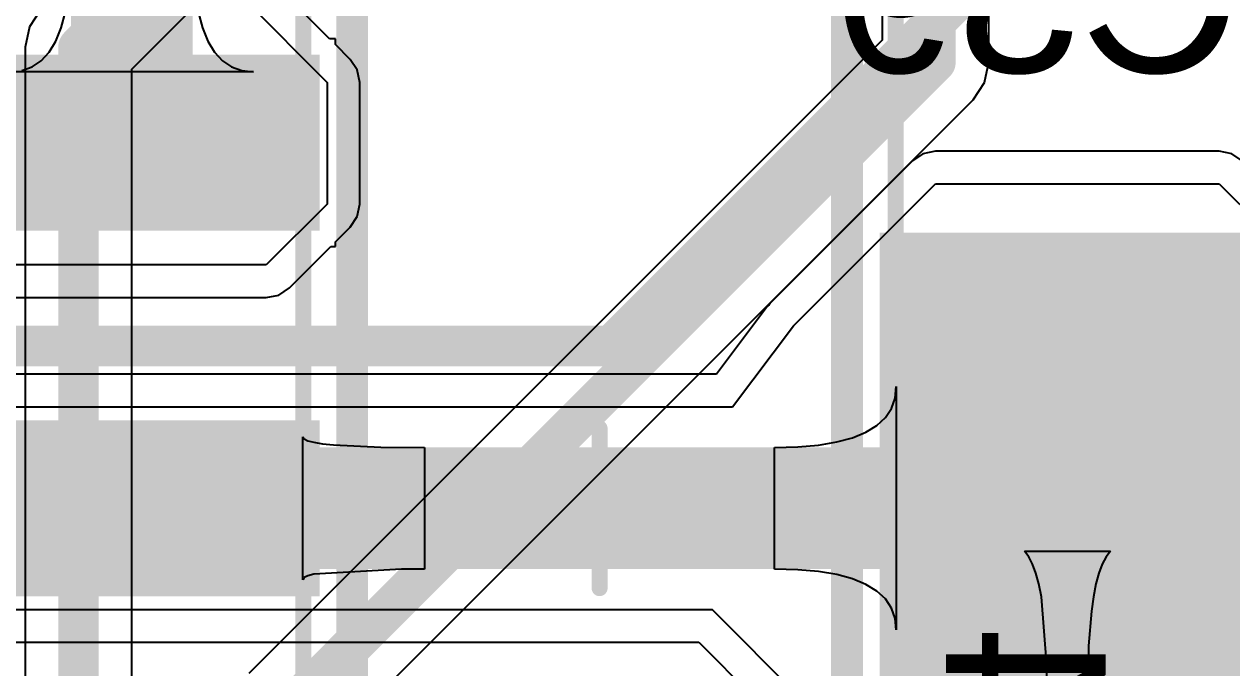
# Model space of a CAD drawing. Header units: inches. Extents: x 1.37 to 4.6, y 1.74 to 5.29.
# Drawn here: x 3.6903 to 3.9881, y 4.1407 to 4.2994 of the extents above; entities that cross this region are included whole.
import ezdxf

# ---------------------------------------------------------------- set-up
doc = ezdxf.new("R2010")
doc.units = ezdxf.units.IN
doc.header["$MEASUREMENT"] = 0
for name, color, linetype in [('BottomLayer', 5, 'Continuous'), ('BottomOverlay', 54, 'Continuous'), ('BottomPaste', 16, 'Continuous'), ('BottomSolder', 6, 'Continuous'), ('Mechanical13', 56, 'Continuous'), ('Mechanical15', 56, 'Continuous'), ('TopLayer', 1, 'Continuous')]:
    doc.layers.add(name, color=color, linetype=linetype)
doc.styles.add('Arial', font='', dxfattribs={"height": 0.2})
doc.styles.get('Arial').set_extended_font_data('Arial')

# ---------------------------------------------------------------- blocks, each defined once
blk = doc.blocks.new('AMS1117_5V_SOT223_B_14')
at = {"layer": 'BottomLayer'}
for points in [[(-0.07303, 0.10787), (-0.07303, 0.07244), (-0.15768, 0.07244), (-0.15768, 0.10787)], [(0.15768, 0.06398), (0.15768, -0.06398), (0.07303, -0.06398), (0.07303, 0.06398)], [(-0.07303, 0.01772), (-0.07303, -0.01772), (-0.15768, -0.01772), (-0.15768, 0.01772)]]:
    blk.add_hatch(color=5, dxfattribs=at).paths.add_polyline_path(points)
at = {"layer": 'BottomPaste'}
for points in [[(-0.07303, 0.10787), (-0.07303, 0.07244), (-0.15768, 0.07244), (-0.15768, 0.10787)], [(0.15768, 0.06398), (0.15768, -0.06398), (0.07303, -0.06398), (0.07303, 0.06398)], [(-0.07303, 0.01772), (-0.07303, -0.01772), (-0.15768, -0.01772), (-0.15768, 0.01772)]]:
    blk.add_hatch(color=16, dxfattribs=at).paths.add_polyline_path(points)
at = {"layer": 'BottomSolder'}
for points in [[(-0.06903, 0.11187), (-0.06903, 0.06844), (-0.16168, 0.06844), (-0.16168, 0.11187)], [(0.16168, 0.06798), (0.16168, -0.06798), (0.06903, -0.06798), (0.06903, 0.06798)], [(-0.06903, 0.02172), (-0.06903, -0.02172), (-0.16168, -0.02172), (-0.16168, 0.02172)]]:
    blk.add_hatch(color=6, dxfattribs=at).paths.add_polyline_path(points)
at = {"layer": 'BottomOverlay', "const_width": 0.00787}
for points in [[(-0.06102, -0.13189), (-0.06102, 0.13189)], [(0.06102, -0.13189), (0.06102, 0.13189)]]:
    blk.add_lwpolyline(points, dxfattribs=at)
at = {"layer": 'Mechanical13', "const_width": 0.00394}
for points in [[(-0.07303, -0.13209), (-0.07303, 0.13209)], [(0.07303, -0.13209), (0.07303, 0.13209)]]:
    blk.add_lwpolyline(points, dxfattribs=at)
at = {"layer": 'Mechanical15', "const_width": 0.00394}
for points in [[(0, -0.01969), (0, 0.01969)], [(-0.01969, 0), (0.01969, 0)]]:
    blk.add_lwpolyline(points, dxfattribs=at)
at = {"layer": 'Mechanical15', "const_width": 0.00197}
for points in [[(-0.00098, 0.01969, 1), (0.00098, 0.01969, 1)], [(-0.02067, 0, 1), (-0.0187, 0, 1)], [(0.0187, 0, 1), (0.02067, 0, 1)], [(-0.00098, -0.01969, 1), (0.00098, -0.01969, 1)]]:
    blk.add_lwpolyline(points, format="xyb", close=True, dxfattribs=at)

msp = doc.modelspace()

# ---------------------------------------------------------------- linework, layer by layer
at = {"layer": 'BottomLayer'}
for p, q in [((3.76561, 4.29575), (3.75385, 4.3075)), ((3.745, 4.305), (3.765, 4.285)), ((3.69944, 4.29848), (3.70049, 4.30239)), ((3.73319, 4.30239), (3.73424, 4.29848)), ((3.69809, 4.29516), (3.69944, 4.29848)), ((3.73424, 4.29848), (3.73559, 4.29516)), ((3.69644, 4.29245), (3.69809, 4.29516)), ((3.73559, 4.29516), (3.73724, 4.29245)), ((3.76704, 4.29575), (3.76561, 4.29575)), ((3.76704, 4.29432), (3.76704, 4.29575)), ((3.69449, 4.29034), (3.69644, 4.29245)), ((3.73724, 4.29245), (3.73919, 4.29034)), ((3.77068, 4.29068), (3.76704, 4.29432)), ((3.68969, 4.28794), (3.69224, 4.28884)), ((3.69224, 4.28884), (3.69449, 4.29034)), ((3.73919, 4.29034), (3.74144, 4.28884)), ((3.74144, 4.28884), (3.74399, 4.28794)), ((3.77242, 4.28807), (3.77068, 4.29068)), ((3.77068, 4.29068), (3.77068, 4.29068)), ((3.74684, 4.28763), (3.68684, 4.28763)), ((3.74399, 4.28794), (3.74684, 4.28763)), ((3.77303, 4.285), (3.77242, 4.28807)), ((3.765, 4.285), (3.765, 4.255)), ((3.77303, 4.255), (3.77303, 4.285)), ((3.77303, 4.285), (3.77303, 4.285)), ((3.915, 4.26803), (3.91193, 4.26742)), ((3.985, 4.26803), (3.915, 4.26803)), ((3.915, 4.26803), (3.915, 4.26803)), ((3.98807, 4.26742), (3.985, 4.26803)), ((3.90932, 4.26568), (3.87432, 4.23068)), ((3.91193, 4.26742), (3.90932, 4.26568)), ((3.90932, 4.26568), (3.90932, 4.26568)), ((3.99068, 4.26568), (3.98807, 4.26742)), ((3.88, 4.225), (3.915, 4.26)), ((3.915, 4.26), (3.985, 4.26)), ((3.985, 4.26), (4.015, 4.23)), ((3.765, 4.255), (3.75, 4.24)), ((3.77242, 4.25193), (3.77303, 4.255)), ((3.77068, 4.24932), (3.77242, 4.25193)), ((3.76704, 4.24568), (3.77068, 4.24932)), ((3.75568, 4.23432), (3.76592, 4.24457)), ((3.76592, 4.24457), (3.76704, 4.24457)), ((3.76704, 4.24457), (3.76704, 4.24568)), ((3.75, 4.24), (3.68, 4.24)), ((3.68, 4.23197), (3.75, 4.23197)), ((3.75, 4.23197), (3.75307, 4.23258)), ((3.75307, 4.23258), (3.75568, 4.23432)), ((3.87358, 4.22982), (3.86099, 4.21303)), ((3.874, 4.2302), (3.87358, 4.22982)), ((3.87432, 4.23068), (3.874, 4.2302)), ((3.865, 4.205), (3.88, 4.225)), ((3.86099, 4.21303), (3.67333, 4.21303)), ((3.90505, 4.20715), (3.90535, 4.21)), ((3.90535, 4.21), (3.90535, 4.15)), ((3.90415, 4.2046), (3.90505, 4.20715)), ((3.67, 4.205), (3.865, 4.205)), ((3.90055, 4.2004), (3.90265, 4.20235)), ((3.90265, 4.20235), (3.90415, 4.2046)), ((3.89785, 4.19875), (3.90055, 4.2004)), ((3.75904, 4.1624), (3.75904, 4.1976)), ((3.75904, 4.1976), (3.75934, 4.1971)), ((3.75934, 4.1971), (3.76024, 4.19666)), ((3.76024, 4.19666), (3.76174, 4.19627)), ((3.76174, 4.19627), (3.76384, 4.19593)), ((3.88615, 4.1956), (3.89065, 4.19635)), ((3.89065, 4.19635), (3.89455, 4.1974)), ((3.89455, 4.1974), (3.89785, 4.19875)), ((3.76384, 4.19593), (3.76654, 4.19565)), ((3.76654, 4.19565), (3.77824, 4.1951)), ((3.77824, 4.1951), (3.78904, 4.195)), ((3.78904, 4.195), (3.78904, 4.165)), ((3.87535, 4.195), (3.88105, 4.19515)), ((3.87535, 4.165), (3.87535, 4.195)), ((3.88105, 4.19515), (3.88615, 4.1956)), ((3.938, 4.16805), (3.93694, 4.1694)), ((3.93694, 4.1694), (3.95816, 4.1694)), ((3.95816, 4.1694), (3.9571, 4.16805)), ((3.93896, 4.16626), (3.938, 4.16805)), ((3.9571, 4.16805), (3.95614, 4.16626)), ((3.76174, 4.16373), (3.76024, 4.16334)), ((3.78334, 4.16497), (3.76174, 4.16373)), ((3.78904, 4.165), (3.78334, 4.16497)), ((3.88105, 4.16485), (3.87535, 4.165)), ((3.88615, 4.1644), (3.88105, 4.16485)), ((3.89065, 4.16365), (3.88615, 4.1644)), ((3.89455, 4.1626), (3.89065, 4.16365)), ((3.9398, 4.16402), (3.93896, 4.16626)), ((3.94053, 4.16134), (3.9398, 4.16402)), ((3.9553, 4.16402), (3.95457, 4.16134)), ((3.95614, 4.16626), (3.9553, 4.16402)), ((3.75934, 4.1629), (3.75904, 4.1624)), ((3.76024, 4.16334), (3.75934, 4.1629)), ((3.89785, 4.16125), (3.89455, 4.1626)), ((3.90055, 4.1596), (3.89785, 4.16125)), ((3.94115, 4.1582), (3.94053, 4.16134)), ((3.95457, 4.16134), (3.95395, 4.1582)), ((3.90265, 4.15765), (3.90055, 4.1596)), ((3.90415, 4.1554), (3.90265, 4.15765)), ((3.94249, 4.14122), (3.94115, 4.1582)), ((3.95395, 4.1582), (3.95345, 4.15463)), ((3.86, 4.155), (3.67, 4.155)), ((3.89, 4.125), (3.86, 4.155)), ((3.90505, 4.15285), (3.90415, 4.1554)), ((3.95345, 4.15463), (3.95277, 4.14613)), ((3.90535, 4.15), (3.90505, 4.15285)), ((3.67333, 4.14697), (3.85667, 4.14697)), ((3.85667, 4.14697), (3.88432, 4.11932)), ((3.95277, 4.14613), (3.95255, 4.13586)), ((3.94255, 4.13586), (3.94249, 4.14122))]:
    msp.add_line(p, q, dxfattribs=at)
for points, const_width in [([(3.71684, 4.27016), (3.71684, 4.34184)], 0.03), ([(3.835, 4.22), (3.92, 4.305)], 0.01), ([(3.68179, 4.22), (3.835, 4.22)], 0.01), ([(3.62008, 4.179), (3.71584, 4.179)], 0.03), ([(3.71584, 4.179), (3.71684, 4.18)], 0.03), ([(3.71684, 4.18), (3.94755, 4.18)], 0.03), ([(3.94755, 4.07245), (3.94755, 4.18)], 0.01)]:
    msp.add_lwpolyline(points, dxfattribs=dict(at, const_width=const_width))
for points, const_width in [([(3.70934, 4.27016, 1), (3.72434, 4.27016, 1)], 0.015), ([(3.8325, 4.22, 1), (3.8375, 4.22, 1)], 0.005), ([(3.8325, 4.22, 1), (3.8375, 4.22, 1)], 0.005), ([(3.70834, 4.179, 1), (3.72334, 4.179, 1)], 0.015), ([(3.70834, 4.179, 1), (3.72334, 4.179, 1)], 0.015), ([(3.70934, 4.18, 1), (3.72434, 4.18, 1)], 0.015), ([(3.70934, 4.18, 1), (3.72434, 4.18, 1)], 0.015), ([(3.94005, 4.18, 1), (3.95505, 4.18, 1)], 0.015), ([(3.94505, 4.18, 1), (3.95005, 4.18, 1)], 0.005)]:
    msp.add_lwpolyline(points, format="xyb", close=True, dxfattribs=dict(at, const_width=const_width))
at = {"layer": 'TopLayer'}
for p, q in [((3.71683, 4.28826), (3.73877, 4.31021)), ((3.90187, 4.30413), (3.90187, 4.29544)), ((3.92813, 4.29), (3.92813, 4.30413)), ((3.69442, 4.30298), (3.69157, 4.29872)), ((3.69157, 4.29872), (3.69057, 4.2937)), ((3.90187, 4.29544), (3.74572, 4.13928)), ((3.69057, 4.2937), (3.69057, 3.70127)), ((3.92713, 4.28498), (3.92813, 4.29)), ((3.71683, 3.71994), (3.71683, 4.28826)), ((3.92428, 4.28072), (3.92713, 4.28498)), ((3.76813, 4.12456), (3.92428, 4.28072))]:
    msp.add_line(p, q, dxfattribs=at)
at = {"layer": 'TopLayer', "const_width": 0.01}
for points in [[(3.915, 4.29), (3.915, 4.33768)], [(3.7037, 4.2937), (3.74365, 4.33365)], [(3.7037, 3.6287), (3.7037, 4.2937)], [(3.755, 4.13), (3.915, 4.29)]]:
    msp.add_lwpolyline(points, dxfattribs=at)
at = {"layer": 'TopLayer', "const_width": 0.005}
for points in [[(3.7012, 4.2937, 1), (3.7062, 4.2937, 1)], [(3.7012, 4.2937, 1), (3.7062, 4.2937, 1)], [(3.9125, 4.29, 1), (3.9175, 4.29, 1)], [(3.9125, 4.29, 1), (3.9175, 4.29, 1)]]:
    msp.add_lwpolyline(points, format="xyb", close=True, dxfattribs=at)

# ---------------------------------------------------------------- block references
msp.add_blockref('AMS1117_5V_SOT223_B_14', (3.83219, 4.18))

# ---------------------------------------------------------------- texts
at = {"layer": 'BottomOverlay', "style": 'Arial', "text_generation_flag": 2}
msp.add_text('C39', height=0.03937, dxfattribs=at).set_placement((3.99056, 4.28743))
msp.add_text('U14', height=0.03937, rotation=270, dxfattribs=at).set_placement((3.9176, 4.05002))

doc.saveas('drawing.dxf')
